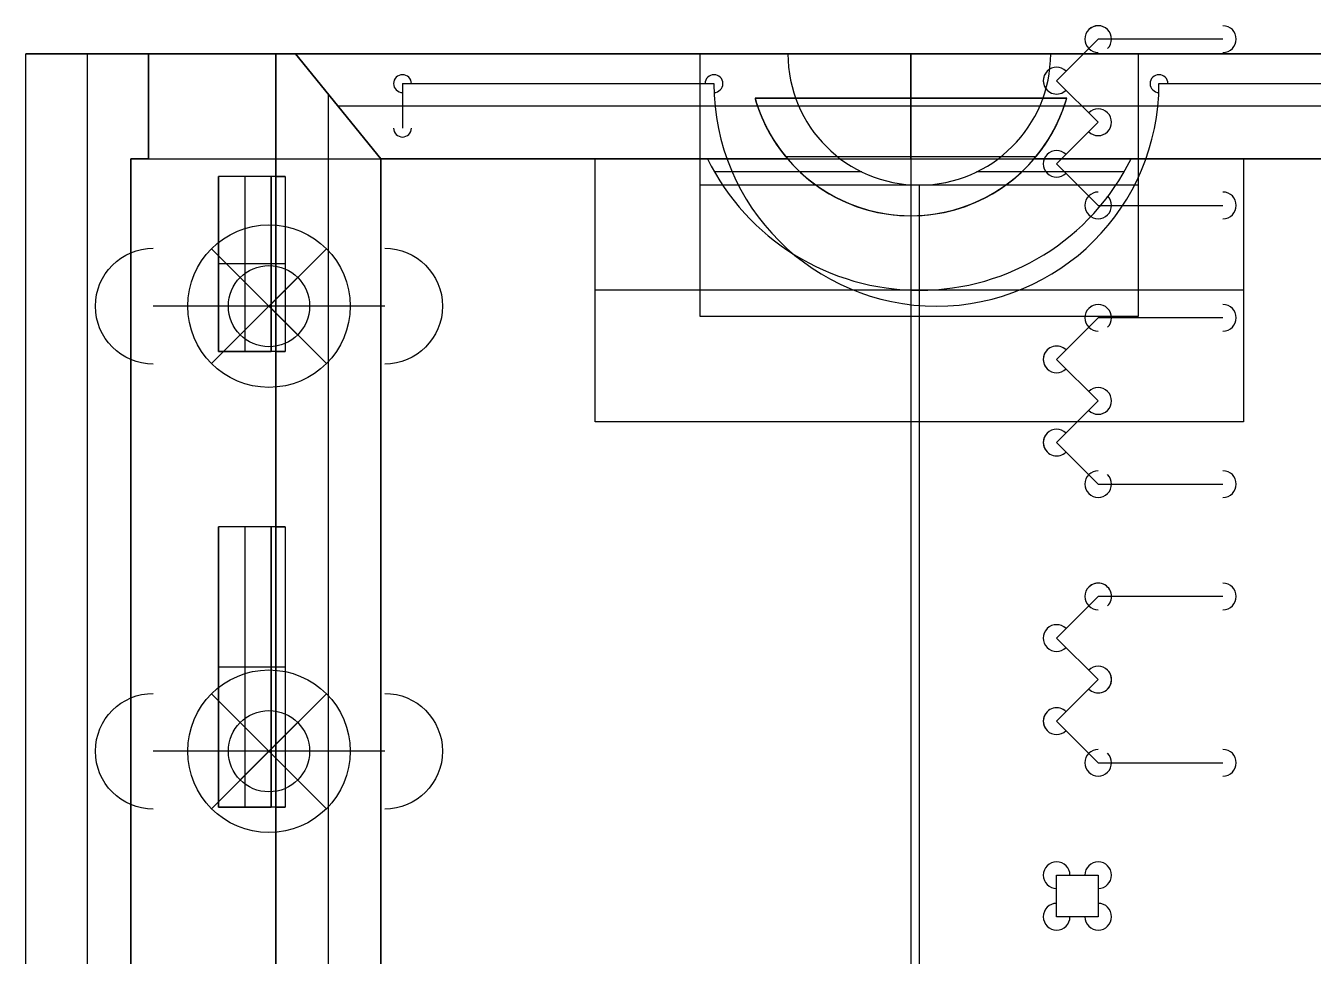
# Model space of a CAD drawing. Header units: inches. Extents: x 0 to 2.1, y -0.07 to 2.7.
# Drawn here: x 0.4353 to 0.7247, y 2.3039 to 2.513 of the extents above; entities that cross this region are included whole.
import ezdxf

# ---------------------------------------------------------------- set-up
doc = ezdxf.new("R2010")
doc.units = ezdxf.units.IN
doc.header["$LTSCALE"] = 0.0393700787401575
doc.header["$MEASUREMENT"] = 0
for name, color, linetype, true_color in [('freetronics11$components', 254, 'Continuous', 0xe6e6e6), ('freetronics11$dxf$0', 18, 'Continuous', 0x000000), ('freetronics11$old_freetronics11$pcb', 96, 'Continuous', 0x007f00), ('freetronics11$pads$bottom', 30, 'Continuous', 0xff7f00), ('freetronics11$screen', 52, 'Continuous', 0xd7d71f)]:
    doc.layers.add(name, color=color, linetype=linetype, true_color=true_color)

# ---------------------------------------------------------------- blocks, each defined once
blk = doc.blocks.new('LONGP100')
at = {"layer": 'freetronics11$dxf$0', "color": 0, "linetype": 'ByBlock', "lineweight": -2}
blk.add_line((-0.5, 0), (0.5, 0), dxfattribs=at)
for centre, start, end in [((-0.5, 0), 90, 270), ((0.5, 0), 270, 90)]:
    blk.add_arc(centre, 0.25, start, end, dxfattribs=at)

msp = doc.modelspace()

# ---------------------------------------------------------------- linework, layer by layer
at = {"layer": 'freetronics11$components'}
for p, q in [((0.4900000000000002, 2.45, 0.0443019945589158), (0.4770897373560756, 2.462910262643925)), ((0.5029102626439248, 2.462910262643925), (0.4770897373560752, 2.437089737356076)), ((0.5029102626439246, 2.437089737356075), (0.4770897373560754, 2.462910262643925)), ((0.4900000000000002, 2.45, 0.0443019945589158), (0.5029102626439252, 2.462910262643925)), ((0.4900000000000002, 2.45, 0.0443019945589158), (0.4770897373560752, 2.437089737356076)), ((0.4900000000000002, 2.45, 0.0443019945589158), (0.5029102626439248, 2.437089737356075)), ((0.4900000000000002, 2.35, 0.0443019945589158), (0.4770897373560756, 2.362910262643925)), ((0.5029102626439248, 2.362910262643924), (0.4770897373560752, 2.337089737356075)), ((0.5029102626439246, 2.337089737356075), (0.4770897373560754, 2.362910262643925)), ((0.4900000000000002, 2.35, 0.0443019945589158), (0.5029102626439252, 2.362910262643924)), ((0.4900000000000002, 2.35, 0.0443019945589158), (0.4770897373560752, 2.337089737356075)), ((0.4900000000000002, 2.35, 0.0443019945589158), (0.5029102626439248, 2.337089737356075))]:
    msp.add_line(p, q, dxfattribs=at)
for centre, radius in [((0.4900000000000002, 2.45), 0.0182578685248371), ((0.4900000000000002, 2.45, 0.0221509972794579), 0.0091289342624184), ((0.4900000000000002, 2.35), 0.0182578685248371), ((0.4900000000000002, 2.35, 0.0221509972794579), 0.0091289342624184)]:
    msp.add_circle(centre, radius, dxfattribs=at)
at = {"layer": 'freetronics11$old_freetronics11$pcb', "color": 18, "true_color": 0x050505}
for p, q in [((0.4629034599379932, 2.506718110236221, -0.2755984251968504), (0.435344404819883, 2.506718110236221, -0.2755984251968504)), ((0.435344404819883, 2.506718110236221, -0.2755984251968504), (0.435344404819883, 2.506718110236221, -0.063)), ((0.435344404819883, 2.506718110236221, -0.063), (0.5869192079694893, 2.506718110236221, -0.063)), ((0.435344404819883, 1.105143307086614, -0.2755984251968504), (0.435344404819883, 2.506718110236221, -0.2755984251968504)), ((0.435344404819883, 1.105143307086614, -0.063), (0.435344404819883, 2.506718110236221, -0.063)), ((0.435344404819883, 2.506718110236221, -0.1692992125984252), (0.6066042473395681, 2.506718110236221, -0.1692992125984252)), ((0.435344404819883, 1.105143307086615, -0.1692992125984252), (0.435344404819883, 2.506718110236221, -0.1692992125984252)), ((0.4491239323789381, 2.506718110236221, -0.2755984251968504), (0.4491239323789381, 1.105143307086614, -0.2755984251968504)), ((0.4629034599379932, 2.506718110236221, -0.2755984251968504), (0.4629034599379932, 2.483096062992127, -0.2755984251968504)), ((0.4629034599379932, 2.506718110236221, -0.2381968503937008), (0.4629034599379932, 2.506718110236221, -0.2755984251968504)), ((0.4629034599379932, 2.483096062992127, -0.2381968503937008), (0.4629034599379932, 2.506718110236221, -0.2381968503937008)), ((0.6066042473395681, 2.506718110236221, -0.2381968503937008), (0.4629034599379932, 2.506718110236221, -0.2381968503937008)), ((0.4629034599379932, 2.506718110236221, -0.2568976377952756), (0.4629034599379932, 2.483096062992127, -0.2568976377952756)), ((0.4915209994809632, 2.479159055118113, -0.3189055118110262), (0.4915209994809632, 2.506718110236223, -0.3189055118110262)), ((0.4915209994809632, 2.506718110236223, -0.3189055118110262), (0.4915209994809632, 2.506718110236223, -0.3248110236220498)), ((0.4915209994809632, 2.506718110236223, -0.3248110236220498), (0.4915209994809632, 2.479159055118113, -0.3248110236220498)), ((0.4915209994809633, 2.479159055118113, -0.321858267716538), (0.4915209994809633, 2.506718110236223, -0.3218582677165381)), ((0.5209743260797255, 2.506718110236221, -0.063), (0.5209743260797255, 2.506718110236221, -0.2381968503937008)), ((0.5869192079694893, 2.506718110236221, -0.063), (0.5869192079694893, 2.506718110236221, -0.1220551181102362)), ((0.5869192079694893, 2.506718110236221, -0.1220551181102362), (0.6066042473395681, 2.506718110236221, -0.1220551181102362)), ((0.5869192079694893, 2.447662992125985, -0.1220551181102362), (0.5869192079694893, 2.506718110236221, -0.1220551181102362)), ((0.5869192079694893, 2.447662992125985, -0.063), (0.5869192079694893, 2.506718110236221, -0.063)), ((0.5869192079694893, 2.447662992125985, -0.0925275590551181), (0.5869192079694893, 2.506718110236221, -0.0925275590551181)), ((0.6066042473395681, 2.506718110236221, -0.1220551181102362), (0.6066042473395681, 2.506718110236221, -0.2381968503937008)), ((0.8093601528513791, 2.506718110236221, -0.2381968503937008), (0.6656593654498042, 2.506718110236221, -0.2381968503937008)), ((0.6656593654498042, 2.506718110236221, -0.2381968503937008), (0.6656593654498042, 2.506718110236221, -0.1220551181102362)), ((0.6656593654498042, 2.506718110236221, -0.1220551181102362), (0.685344404819883, 2.506718110236221, -0.1220551181102362)), ((0.6656593654498042, 2.506718110236221, -0.1692992125984252), (0.8369192079694892, 2.506718110236221, -0.1692992125984252)), ((0.685344404819883, 2.506718110236221, -0.1220551181102362), (0.685344404819883, 2.447662992125985, -0.1220551181102362)), ((0.685344404819883, 2.506718110236221, -0.063), (0.685344404819883, 2.447662992125985, -0.063)), ((0.685344404819883, 2.506718110236221, -0.1220551181102362), (0.685344404819883, 2.506718110236221, -0.063)), ((0.685344404819883, 2.506718110236221, -0.063), (0.8369192079694893, 2.506718110236221, -0.063)), ((0.685344404819883, 2.506718110236221, -0.0925275590551181), (0.685344404819883, 2.447662992125985, -0.0925275590551181)), ((0.4629034599379932, 2.494907086614174, -0.2381968503937007), (0.4629034599379932, 2.494907086614174, -0.2755984251968505)), ((0.4915209994809633, 2.492938582677168, -0.3189055118110262), (0.4915209994809633, 2.492938582677168, -0.3248110236220498)), ((0.4629034599379932, 2.483096062992127, -0.2755984251968504), (0.4589664520639775, 2.483096062992126, -0.2755984251968504)), ((0.4589664520639775, 2.483096062992126, -0.2755984251968504), (0.4589664520639775, 1.128765354330709, -0.2755984251968504)), ((0.4589664520639775, 2.483096062992127, -0.0866220472440945), (0.5632971607253948, 2.483096062992126, -0.0866220472440945)), ((0.4589664520639775, 2.483096062992126, -0.2755984251968504), (0.4589664520639775, 2.483096062992127, -0.0866220472440945)), ((0.4589664520639775, 1.128765354330709, -0.0866220472440945), (0.4589664520639775, 2.483096062992127, -0.0866220472440945)), ((0.4589664520639775, 2.483096062992127, -0.1811102362204724), (0.5885200480385924, 2.483096062992127, -0.1811102362204724)), ((0.4589664520639775, 1.128765354330709, -0.1811102362204724), (0.4589664520639775, 2.483096062992126, -0.1811102362204724)), ((0.4629034599379932, 2.483096062992127, -0.2755984251968504), (0.4629034599379932, 2.483096062992127, -0.2381968503937008)), ((0.4629034599379932, 2.483096062992127, -0.2381968503937008), (0.5885200480385924, 2.483096062992127, -0.2381968503937008)), ((0.523743250051285, 2.483096062992127, -0.0866220472440945), (0.523743250051285, 2.483096062992127, -0.2381968503937008)), ((0.5632971607253948, 2.42404094488189, -0.1456771653543307), (0.5632971607253948, 2.483096062992126, -0.1456771653543307)), ((0.5632971607253948, 2.483096062992126, -0.1456771653543307), (0.5885200480385924, 2.483096062992126, -0.1456771653543307)), ((0.5632971607253948, 2.42404094488189, -0.0866220472440945), (0.5632971607253948, 2.483096062992126, -0.0866220472440945)), ((0.5632971607253948, 2.483096062992126, -0.0866220472440945), (0.5632971607253948, 2.483096062992126, -0.1456771653543307)), ((0.5632971607253948, 2.42404094488189, -0.1161496062992126), (0.5632971607253948, 2.483096062992126, -0.1161496062992126)), ((0.5885200480385924, 2.483096062992126, -0.1456771653543307), (0.5885200480385924, 2.483096062992127, -0.2381968503937008)), ((0.6837435647507799, 2.483096062992126, -0.2381968503937008), (0.8093601528513791, 2.483096062992127, -0.2381968503937008)), ((0.6837435647507799, 2.483096062992126, -0.1456771653543307), (0.7089664520639775, 2.483096062992126, -0.1456771653543307)), ((0.6837435647507799, 2.483096062992126, -0.2381968503937008), (0.6837435647507799, 2.483096062992126, -0.1456771653543307)), ((0.6837435647507798, 2.483096062992126, -0.1811102362204725), (0.8132971607253947, 2.483096062992126, -0.1811102362204725)), ((0.7089664520639775, 2.483096062992126, -0.0866220472440945), (0.8132971607253948, 2.483096062992126, -0.0866220472440945)), ((0.7089664520639775, 2.483096062992126, -0.1456771653543307), (0.7089664520639775, 2.483096062992126, -0.0866220472440945)), ((0.7089664520639775, 2.483096062992126, -0.1456771653543307), (0.7089664520639775, 2.42404094488189, -0.1456771653543307)), ((0.7089664520639775, 2.483096062992126, -0.0866220472440945), (0.7089664520639775, 2.42404094488189, -0.0866220472440945)), ((0.7089664520639775, 2.483096062992126, -0.1161496062992126), (0.7089664520639775, 2.42404094488189, -0.1161496062992126)), ((0.6232610417976173, 2.480143307086615, -0.2381968503937009), (0.5901028971384266, 2.480143307086615, -0.2381968503937009)), ((0.6821607156509457, 2.480143307086615, -0.2381968503937009), (0.6490025709917551, 2.480143307086615, -0.2381968503937009)), ((0.4915209994809632, 2.479159055118113, -0.3248110236220498), (0.4915209994809632, 2.479159055118113, -0.3189055118110262)), ((0.6853444048198829, 2.477190551181103, -0.1220551181102362), (0.5869192079694893, 2.477190551181103, -0.1220551181102362)), ((0.5869192079694893, 2.477190551181103, -0.063), (0.5869192079694893, 2.477190551181103, -0.1220551181102362)), ((0.6361318063946861, 2.477190551181103, -0.2381968503937009), (0.6361318063946861, 2.453568503937008, -0.2381968503937009)), ((0.6361318063946861, 2.477190551181103, -0.1220551181102362), (0.6361318063946861, 2.477190551181103, -0.2381968503937008)), ((0.6361318063946861, 2.477190551181103, -0.1220551181102362), (0.6361318063946861, 2.447662992125985, -0.1220551181102362)), ((0.685344404819883, 2.477190551181103, -0.063), (0.685344404819883, 2.477190551181103, -0.1220551181102362)), ((0.7089664520639773, 2.453568503937008, -0.1456771653543307), (0.5632971607253948, 2.453568503937008, -0.1456771653543307)), ((0.5632971607253948, 2.453568503937008, -0.0866220472440945), (0.5632971607253948, 2.453568503937008, -0.1456771653543307)), ((0.6361318063946861, 2.453568503937008, -0.1456771653543307), (0.6361318063946861, 2.42404094488189, -0.1456771653543307)), ((0.6361318063946861, 2.453568503937009, -0.1456771653543307), (0.6361318063946861, 2.453568503937009, -0.2381968503937008)), ((0.7089664520639775, 2.453568503937008, -0.0866220472440945), (0.7089664520639775, 2.453568503937008, -0.1456771653543307)), ((0.685344404819883, 2.447662992125985, -0.1220551181102362), (0.5869192079694893, 2.447662992125985, -0.1220551181102362)), ((0.685344404819883, 2.447662992125985, -0.063), (0.5869192079694893, 2.447662992125985, -0.063)), ((0.5869192079694893, 2.447662992125985, -0.063), (0.5869192079694893, 2.447662992125985, -0.1220551181102362)), ((0.6853444048198829, 2.447662992125985, -0.0925275590551181), (0.5869192079694893, 2.447662992125985, -0.0925275590551181)), ((0.6361318063946861, 2.447662992125985, -0.063), (0.6361318063946861, 2.447662992125985, -0.1220551181102362)), ((0.6361318063946861, 2.447662992125985, -0.063), (0.6361318063946861, 1.105143307086614, -0.063)), ((0.685344404819883, 2.447662992125985, -0.1220551181102362), (0.685344404819883, 2.447662992125985, -0.063)), ((0.4915209994809632, 2.400418897637798, -0.3189055118110259), (0.4915209994809632, 2.439788976377955, -0.3189055118110261)), ((0.4915209994809632, 2.439788976377955, -0.3189055118110261), (0.4915209994809632, 2.439788976377955, -0.3248110236220497)), ((0.4915209994809632, 2.439788976377955, -0.3248110236220497), (0.4915209994809632, 2.400418897637798, -0.3248110236220496)), ((0.4915209994809633, 2.400418897637798, -0.3218582677165377), (0.4915209994809633, 2.439788976377956, -0.3218582677165379)), ((0.7089664520639775, 2.42404094488189, -0.1456771653543307), (0.5632971607253948, 2.42404094488189, -0.1456771653543307)), ((0.7089664520639775, 2.42404094488189, -0.0866220472440945), (0.5632971607253948, 2.42404094488189, -0.0866220472440945)), ((0.5632971607253948, 2.42404094488189, -0.0866220472440945), (0.5632971607253948, 2.42404094488189, -0.1456771653543307)), ((0.7089664520639773, 2.42404094488189, -0.1161496062992126), (0.5632971607253948, 2.42404094488189, -0.1161496062992126)), ((0.6361318063946861, 2.42404094488189, -0.0866220472440945), (0.6361318063946861, 2.42404094488189, -0.1456771653543307)), ((0.6361318063946861, 2.424040944881891, -0.0866220472440945), (0.6361318063946861, 1.128765354330709, -0.0866220472440945)), ((0.7089664520639775, 2.42404094488189, -0.1456771653543307), (0.7089664520639775, 2.42404094488189, -0.0866220472440945)), ((0.4915209994809633, 2.420103937007877, -0.318905511811026), (0.4915209994809633, 2.420103937007876, -0.3248110236220496)), ((0.4915209994809632, 2.400418897637798, -0.3248110236220496), (0.4915209994809632, 2.400418897637798, -0.3189055118110259)), ((0.4915209994809632, 2.298056692913388, -0.3189055118110257), (0.4915209994809632, 2.337426771653546, -0.3189055118110258)), ((0.4915209994809632, 2.337426771653546, -0.3189055118110258), (0.4915209994809632, 2.337426771653546, -0.3248110236220494)), ((0.4915209994809632, 2.337426771653546, -0.3248110236220494), (0.4915209994809632, 2.298056692913388, -0.3248110236220493)), ((0.4915209994809633, 2.298056692913388, -0.3218582677165375), (0.4915209994809633, 2.337426771653545, -0.3218582677165376)), ((0.4915209994809633, 2.317741732283467, -0.3189055118110258), (0.4915209994809633, 2.317741732283467, -0.3248110236220494))]:
    msp.add_line(p, q, dxfattribs=at)
at = {"layer": 'freetronics11$old_freetronics11$pcb', "color": 251, "true_color": 0x696969}
for p, q in [((0.4959501333392309, 2.506718110236223, -0.3366220472440971), (0.4915209994809632, 2.506718110236223, -0.3248110236220498)), ((0.4915209994809632, 2.506718110236223, -0.3248110236220498), (0.4915209994809632, 2.506718110236223, -0.3189055118110262)), ((0.4915209994809632, 2.506718110236223, -0.3189055118110262), (0.4959501333392309, 2.506718110236223, -0.307094488188979)), ((0.4915209994809633, 2.506718110236223, -0.321858267716538), (0.776954070347105, 2.506718110236223, -0.3218582677165381)), ((0.4915209994809632, 2.479159055118113, -0.3248110236220497), (0.4915209994809632, 2.506718110236223, -0.3248110236220498)), ((0.4915209994809632, 2.506718110236223, -0.3248110236220498), (0.4959501333392309, 2.506718110236223, -0.3366220472440971)), ((0.4959501333392309, 2.506718110236223, -0.307094488188979), (0.4915209994809632, 2.506718110236223, -0.3189055118110262)), ((0.4915209994809632, 2.506718110236223, -0.3189055118110262), (0.4915209994809632, 2.479159055118113, -0.3189055118110262)), ((0.4959501333392309, 2.506718110236223, -0.307094488188979), (0.7725249364888372, 2.506718110236223, -0.3070944881889791)), ((0.7725249364888372, 2.506718110236223, -0.3366220472440972), (0.4959501333392309, 2.506718110236223, -0.3366220472440971)), ((0.7725249364888372, 2.506718110236223, -0.3070944881889791), (0.4959501333392309, 2.506718110236223, -0.307094488188979)), ((0.4959501333392309, 2.506718110236223, -0.307094488188979), (0.5151430467250577, 2.483096062992129, -0.2559133858267742)), ((0.4959501333392309, 2.506718110236223, -0.3366220472440971), (0.5151430467250577, 2.483096062992129, -0.3878031496063018)), ((0.5151430467250577, 2.483096062992129, -0.3878031496063018), (0.4959501333392309, 2.506718110236223, -0.3366220472440971)), ((0.4959501333392309, 2.506718110236223, -0.3366220472440971), (0.7725249364888372, 2.506718110236223, -0.3366220472440972)), ((0.5151430467250577, 2.483096062992129, -0.2559133858267742), (0.4959501333392309, 2.506718110236223, -0.307094488188979)), ((0.6342375349140341, 2.506718110236223, -0.307094488188979), (0.6342375349140341, 2.506718110236223, -0.3366220472440971)), ((0.6342375349140341, 2.483096062992129, -0.2559133858267743), (0.6342375349140341, 2.506718110236223, -0.307094488188979)), ((0.6342375349140341, 2.506718110236223, -0.3366220472440971), (0.6342375349140341, 2.496724167171414, -0.3582755905511837)), ((0.50333202310301, 2.497632707450033, -0.3563070866141744), (0.503332023103011, 1.114228709872807, -0.3563070866141739)), ((0.5033320231030111, 2.497632707450033, -0.2874094488188988), (0.5033320231030101, 1.114228709872807, -0.2874094488188983)), ((0.7629284797959239, 2.494907086614176, -0.2815039370078767), (0.5055465900321443, 2.494907086614176, -0.2815039370078766)), ((0.5997887160163963, 2.494907086614176, -0.3622125984251995), (0.5055465900321443, 2.494907086614176, -0.3622125984251994)), ((0.6692567082974844, 2.496724167171414, -0.3582755905511838), (0.5992183615305837, 2.496724167171414, -0.3582755905511837)), ((0.5992183615305837, 2.496724167171414, -0.3582755905511837), (0.6692567082974844, 2.496724167171414, -0.3582755905511837)), ((0.6342375349140341, 2.496724167171414, -0.3582755905511837), (0.6342375349140341, 2.470300787401578, -0.3582755905511836)), ((0.7629284797959238, 2.494907086614176, -0.3622125984251995), (0.6686863537892878, 2.494907086614176, -0.3622125984251995)), ((0.5151430467250577, 1.128765354330711, -0.3878031496062985), (0.5151430467250577, 2.483096062992129, -0.3878031496063018)), ((0.5151430467250577, 2.483096062992129, -0.3878031496063018), (0.6065207478267728, 2.483096062992129, -0.3878031496063018)), ((0.5151430467250577, 2.483096062992129, -0.2559133858267742), (0.7533320231030105, 2.483096062992129, -0.2559133858267743)), ((0.5151430467250577, 2.483096062992129, -0.3878031496063018), (0.5151430467250577, 1.128765354330711, -0.3878031496062985)), ((0.5151430467250577, 2.483096062992129, -0.2559133858267742), (0.7533320231030105, 2.483096062992129, -0.2559133858267743)), ((0.5151430467250577, 1.128765354330711, -0.2559133858267709), (0.5151430467250577, 2.483096062992129, -0.2559133858267742)), ((0.6065207478267728, 2.483096062992129, -0.3878031496063018), (0.5151430467250577, 2.483096062992129, -0.3878031496063018)), ((0.5151430467250577, 1.128765354330711, -0.2559133858267709), (0.5151430467250577, 2.483096062992129, -0.2559133858267742)), ((0.6623038849055334, 2.483512477286496, -0.3582755905511837), (0.6061711849225349, 2.483512477286496, -0.3582755905511837)), ((0.6342375349140341, 2.483096062992129, -0.2559133858267743), (0.6342375349140341, 1.128765354330711, -0.2559133858267709)), ((0.6619543220012953, 2.483096062992129, -0.3878031496063018), (0.7533320231030105, 2.483096062992129, -0.3878031496063018)), ((0.7533320231030105, 2.483096062992129, -0.3878031496063018), (0.6619543220012953, 2.483096062992129, -0.3878031496063019)), ((0.4915209994809632, 2.439788976377955, -0.3248110236220497), (0.4915209994809632, 2.479159055118113, -0.3248110236220497)), ((0.4915209994809632, 2.479159055118113, -0.3189055118110262), (0.4936659469767741, 2.479159055118113, -0.313185651822197)), ((0.4936659469767741, 2.479159055118113, -0.313185651822197), (0.4936659469767741, 2.439788976377955, -0.3131856518221969)), ((0.6342375349140341, 2.470300787401577, -0.3878031496063018), (0.6342375349140341, 1.128765354330711, -0.3878031496062985)), ((0.6342375349140341, 2.470300787401577, -0.3878031496063019), (0.6342375349140341, 2.470300787401577, -0.3582755905511839)), ((0.4915209994809632, 2.400418897637798, -0.3248110236220496), (0.4915209994809632, 2.439788976377955, -0.3248110236220497)), ((0.4936659469767741, 2.439788976377955, -0.3131856518221969), (0.4915209994809632, 2.439788976377955, -0.3189055118110261)), ((0.4915209994809632, 2.439788976377955, -0.3189055118110261), (0.4915209994809632, 2.400418897637798, -0.318905511811026)), ((0.4915209994809632, 2.337426771653546, -0.3248110236220494), (0.4915209994809632, 2.400418897637798, -0.3248110236220496)), ((0.4915209994809632, 2.400418897637798, -0.318905511811026), (0.4936659469767741, 2.400418897637798, -0.3131856518221968)), ((0.4936659469767741, 2.400418897637798, -0.3131856518221968), (0.4936659469767741, 2.337426771653546, -0.3131856518221967)), ((0.4915209994809632, 2.298056692913388, -0.3248110236220493), (0.4915209994809632, 2.337426771653546, -0.3248110236220494)), ((0.4936659469767741, 2.337426771653546, -0.3131856518221967), (0.4915209994809632, 2.337426771653546, -0.3189055118110258)), ((0.4915209994809632, 2.337426771653546, -0.3189055118110258), (0.4915209994809632, 2.298056692913388, -0.3189055118110257))]:
    msp.add_line(p, q, dxfattribs=at)
at = {"layer": 'freetronics11$old_freetronics11$pcb', "color": 254, "true_color": 0xe6e6e6}
for p, q in [((0.4786514914340564, 2.479159055118113, -0.2311719129927791), (0.4786514914340564, 2.479159055118113, -0.3099120704730941)), ((0.4904625150561037, 2.479159055118113, -0.2311719129927791), (0.4786514914340564, 2.479159055118113, -0.2311719129927791)), ((0.4904625150561037, 2.479159055118113, -0.2779914683074144), (0.4786514914340564, 2.479159055118113, -0.2779914683074144)), ((0.4904625150561037, 2.479159055118113, -0.2311719129927791), (0.4786514914340564, 2.479159055118113, -0.2311719129927791)), ((0.4786514914340564, 2.479159055118113, -0.2311719129927791), (0.4786514914340564, 2.439788976377955, -0.2311719129927791)), ((0.4786514914340564, 2.479159055118113, -0.2311719129927791), (0.4786514914340564, 2.479159055118113, -0.3099120704730941)), ((0.4786514914340564, 2.479159055118113, -0.3099120704730941), (0.4786514914340564, 2.439788976377955, -0.309912070473094)), ((0.4786514914340564, 2.439788976377955, -0.2311719129927791), (0.4786514914340564, 2.479159055118113, -0.2311719129927791)), ((0.4786514914340564, 2.479159055118113, -0.2705419917329366), (0.4786514914340564, 2.439788976377955, -0.2705419917329366)), ((0.4786514914340565, 2.439788976377955, -0.309912070473094), (0.4786514914340565, 2.479159055118113, -0.3099120704730941)), ((0.4845570032450801, 2.479159055118113, -0.2311719129927791), (0.4845570032450801, 2.439788976377955, -0.231171912992779)), ((0.4861587192054153, 2.479159055118113, -0.3228447876554034), (0.4861587192054153, 2.479159055118113, -0.2311719129927792)), ((0.4904625150561037, 2.479159055118113, -0.3096187200477427), (0.4904625150561037, 2.479159055118113, -0.2311719129927791)), ((0.4904625150561037, 2.439788976377955, -0.3096187200477426), (0.4904625150561037, 2.479159055118113, -0.3096187200477427)), ((0.4904625150561037, 2.479159055118113, -0.3096187200477427), (0.4904625150561037, 2.479159055118113, -0.2311719129927791)), ((0.4904625150561037, 2.479159055118113, -0.2311719129927791), (0.4904625150561037, 2.439788976377955, -0.2311719129927791)), ((0.4904625150561037, 2.439788976377955, -0.3096187200477426), (0.4904625150561037, 2.479159055118113, -0.3096187200477427)), ((0.4904625150561037, 2.479159055118113, -0.2703953165202609), (0.4904625150561037, 2.439788976377955, -0.2703953165202609)), ((0.4904625150561037, 2.439788976377955, -0.2311719129927791), (0.4904625150561037, 2.479159055118113, -0.2311719129927791)), ((0.4915209994809632, 2.479159055118113, -0.3248110236220498), (0.4915209994809632, 2.479159055118113, -0.3189055118110262)), ((0.4915209994809632, 2.479159055118113, -0.3189055118110262), (0.4936659469767741, 2.479159055118113, -0.313185651822197)), ((0.4915209994809632, 2.479159055118113, -0.3248110236220497), (0.4915209994809632, 2.439788976377955, -0.3248110236220497)), ((0.4936659469767741, 2.479159055118113, -0.313185651822197), (0.4936659469767741, 2.439788976377955, -0.3131856518221969)), ((0.4904625150561038, 2.459474015748034, -0.2311719129927791), (0.4786514914340564, 2.459474015748034, -0.2311719129927791)), ((0.4786514914340564, 2.459474015748034, -0.2311719129927791), (0.4786514914340564, 2.459474015748034, -0.309912070473094)), ((0.4904625150561037, 2.459474015748034, -0.3096187200477427), (0.4904625150561037, 2.459474015748034, -0.231171912992779)), ((0.4904625150561037, 2.439788976377955, -0.2311719129927791), (0.4786514914340564, 2.439788976377955, -0.2311719129927791)), ((0.4786514914340564, 2.439788976377955, -0.2311719129927791), (0.4786514914340564, 2.439788976377955, -0.309912070473094)), ((0.4904625150561037, 2.439788976377955, -0.2779914683074143), (0.4786514914340564, 2.439788976377955, -0.2779914683074143)), ((0.4786514914340564, 2.439788976377955, -0.2311719129927791), (0.4904625150561037, 2.439788976377955, -0.2311719129927791)), ((0.4786514914340564, 2.439788976377955, -0.309912070473094), (0.4786514914340564, 2.439788976377955, -0.2311719129927791)), ((0.4861587192054153, 2.439788976377955, -0.3228447876554032), (0.4861587192054153, 2.439788976377955, -0.231171912992779)), ((0.4904625150561037, 2.439788976377955, -0.3096187200477426), (0.4904625150561037, 2.439788976377955, -0.2311719129927791)), ((0.4904625150561037, 2.439788976377955, -0.2311719129927791), (0.4904625150561037, 2.439788976377955, -0.3096187200477426)), ((0.4915209994809632, 2.439788976377955, -0.3248110236220497), (0.4915209994809632, 2.439788976377955, -0.3189055118110261)), ((0.4915209994809632, 2.439788976377955, -0.3189055118110261), (0.4936659469767741, 2.439788976377955, -0.3131856518221969)), ((0.4786514914340564, 2.400418897637798, -0.2311719129927789), (0.4786514914340564, 2.400418897637798, -0.3099120704730939)), ((0.4904625150561037, 2.400418897637798, -0.2311719129927789), (0.4786514914340564, 2.400418897637798, -0.2311719129927789)), ((0.4904625150561037, 2.400418897637798, -0.2779914683074143), (0.4786514914340564, 2.400418897637798, -0.2779914683074143)), ((0.4904625150561037, 2.400418897637798, -0.2311719129927789), (0.4786514914340564, 2.400418897637798, -0.2311719129927789)), ((0.4786514914340564, 2.400418897637798, -0.2311719129927789), (0.4786514914340564, 2.337426771653546, -0.2311719129927788)), ((0.4786514914340564, 2.400418897637798, -0.2311719129927789), (0.4786514914340564, 2.400418897637798, -0.3099120704730939)), ((0.4786514914340564, 2.400418897637798, -0.3099120704730939), (0.4786514914340564, 2.337426771653546, -0.3099120704730938)), ((0.4786514914340564, 2.337426771653546, -0.2311719129927788), (0.4786514914340564, 2.400418897637798, -0.2311719129927789)), ((0.4786514914340564, 2.400418897637798, -0.2705419917329364), (0.4786514914340564, 2.337426771653546, -0.2705419917329364)), ((0.4786514914340565, 2.337426771653546, -0.3099120704730938), (0.4786514914340565, 2.400418897637798, -0.3099120704730939)), ((0.4845570032450801, 2.400418897637798, -0.2311719129927789), (0.4845570032450801, 2.337426771653546, -0.2311719129927788)), ((0.4861587192054153, 2.400418897637798, -0.3228447876554031), (0.4861587192054153, 2.400418897637798, -0.2311719129927789)), ((0.4904625150561037, 2.400418897637798, -0.3096187200477425), (0.4904625150561037, 2.400418897637798, -0.2311719129927789)), ((0.4904625150561037, 2.337426771653546, -0.3096187200477424), (0.4904625150561037, 2.400418897637798, -0.3096187200477425)), ((0.4904625150561037, 2.400418897637798, -0.3096187200477425), (0.4904625150561037, 2.400418897637798, -0.2311719129927789)), ((0.4904625150561037, 2.400418897637798, -0.2311719129927789), (0.4904625150561037, 2.337426771653546, -0.2311719129927788)), ((0.4904625150561037, 2.337426771653546, -0.3096187200477424), (0.4904625150561037, 2.400418897637798, -0.3096187200477425)), ((0.4904625150561037, 2.400418897637798, -0.2703953165202607), (0.4904625150561037, 2.337426771653546, -0.2703953165202607)), ((0.4904625150561037, 2.337426771653546, -0.2311719129927788), (0.4904625150561037, 2.400418897637798, -0.2311719129927789)), ((0.4915209994809632, 2.400418897637798, -0.3248110236220496), (0.4915209994809632, 2.400418897637798, -0.3189055118110259)), ((0.4915209994809632, 2.400418897637798, -0.3189055118110259), (0.4936659469767741, 2.400418897637798, -0.3131856518221968)), ((0.4915209994809632, 2.400418897637798, -0.3248110236220496), (0.4915209994809632, 2.337426771653546, -0.3248110236220494)), ((0.4936659469767741, 2.400418897637798, -0.3131856518221968), (0.4936659469767741, 2.337426771653546, -0.3131856518221967)), ((0.4904625150561038, 2.368922834645672, -0.2311719129927789), (0.4786514914340564, 2.368922834645672, -0.2311719129927789)), ((0.4786514914340564, 2.368922834645672, -0.2311719129927789), (0.4786514914340564, 2.368922834645672, -0.3099120704730938)), ((0.4904625150561037, 2.368922834645672, -0.3096187200477425), (0.4904625150561037, 2.368922834645672, -0.2311719129927788)), ((0.4904625150561037, 2.337426771653546, -0.2311719129927788), (0.4786514914340564, 2.337426771653546, -0.2311719129927788)), ((0.4786514914340564, 2.337426771653546, -0.2311719129927788), (0.4786514914340564, 2.337426771653546, -0.3099120704730938)), ((0.4904625150561037, 2.337426771653546, -0.2779914683074141), (0.4786514914340564, 2.337426771653546, -0.2779914683074141)), ((0.4786514914340564, 2.337426771653546, -0.2311719129927788), (0.4904625150561037, 2.337426771653546, -0.2311719129927788)), ((0.4786514914340564, 2.337426771653546, -0.3099120704730938), (0.4786514914340564, 2.337426771653546, -0.2311719129927788)), ((0.4861587192054153, 2.337426771653546, -0.322844787655403), (0.4861587192054153, 2.337426771653546, -0.2311719129927788)), ((0.4904625150561037, 2.337426771653546, -0.3096187200477424), (0.4904625150561037, 2.337426771653546, -0.2311719129927788)), ((0.4904625150561037, 2.337426771653546, -0.2311719129927788), (0.4904625150561037, 2.337426771653546, -0.3096187200477424)), ((0.4915209994809632, 2.337426771653546, -0.3248110236220494), (0.4915209994809632, 2.337426771653546, -0.3189055118110258)), ((0.4915209994809632, 2.337426771653546, -0.3189055118110258), (0.4936659469767741, 2.337426771653546, -0.3131856518221967))]:
    msp.add_line(p, q, dxfattribs=at)
at = {"layer": 'freetronics11$old_freetronics11$pcb', "color": 18, "true_color": 0x050505}
for centre, radius, start, end in [((0.6361318063946861, 2.506718110236221, -0.2381968503937008), 0.0295275590551181, 180, 0), ((0.6361318063946861, 2.506718110236221, -0.1220551181102362), 0.0295275590551181, 180, 0), ((0.6361318063946861, 2.506718110236221, -0.1801259842519685), 0.0295275590551181, 180, 0), ((0.6361318063946861, 2.506718110236221, -0.2381968503937008), 0.0531496062992127, 206.3877999612429, 333.6122000387566), ((0.6361318063946861, 2.506718110236221, -0.1456771653543307), 0.0531496062992127, 206.3877999612429, 333.612200038757), ((0.6361318063946861, 2.506718110236221, -0.1919370078740158), 0.0531496062992125, 206.387799961243, 333.612200038757)]:
    msp.add_arc(centre, radius, start, end, dxfattribs=at)
at = {"layer": 'freetronics11$old_freetronics11$pcb', "color": 251, "true_color": 0x696969}
for centre, radius, start, end in [((0.6342375349140341, 2.506718110236223, -0.3582755905511837), 0.0364173228346457, 195.9279459579563, 344.0720540420437), ((0.6342375349140343, 2.506718110236224, -0.3582755905511837), 0.0364173228346456, 195.9279459579571, 344.0720540420422), ((0.6342375349140341, 2.506718110236223, -0.3730393700787429), 0.0364173228346458, 207.4607902064719, 332.539209904386), ((0.6342375349140342, 2.506718110236224, -0.3878031496063018), 0.0364173228346466, 220.4397930915589, 319.5602069084404), ((0.6342375349140341, 2.506718110236223, -0.3878031496063019), 0.0364173228346457, 220.4397930915581, 319.5602069084425)]:
    msp.add_arc(centre, radius, start, end, dxfattribs=at)
at = {"layer": 'freetronics11$old_freetronics11$pcb', "color": 254, "true_color": 0xe6e6e6, "extrusion": (9.449573700442934e-14, 1, 8.162410040615054e-14)}
msp.add_arc((-0.4940500703595533, -0.3096187200479449, 2.479159055118133), 0.015401372906466, 279.451387968326, 358.9086195212988, dxfattribs=at)
at = {"layer": 'freetronics11$old_freetronics11$pcb', "color": 254, "true_color": 0xe6e6e6, "extrusion": (-3.813341289886727e-32, 1, -6.938894000000007e-17)}
for centre in [(-0.4940500703597874, -0.3096187200477425, 2.479159055118113), (-0.4940500703597874, -0.3096187200477424, 2.439788976377955), (-0.4940500703597874, -0.3096187200477424, 2.400418897637798), (-0.4940500703597874, -0.3096187200477422, 2.337426771653546)]:
    msp.add_arc(centre, 0.0154013729064658, 279.4513879683257, 358.9086195212993, dxfattribs=at)
at = {"layer": 'freetronics11$old_freetronics11$pcb', "color": 254, "true_color": 0xe6e6e6, "extrusion": (0, 1, 0)}
for centre, radius, start, end in [((-0.4940500703597874, -0.3096187200477428, 2.479159055118113), 0.0035875553036836, 276.1465028974315, 1.7731e-12), ((-0.4940500703597875, -0.3096187200477425, 2.439788976377955), 0.0154013729064659, 279.4513879683258, 358.9086195212989), ((-0.4940500703597875, -0.3096187200477426, 2.439788976377955), 0.0035875553036838, 276.1465028974331, 0), ((-0.4940500703597875, -0.3096187200477425, 2.400418897637798), 0.015401372906466, 279.451387968326, 358.9086195212993), ((-0.4940500703597875, -0.3096187200477424, 2.400418897637798), 0.0035875553036838, 276.146502897433, 359.9999999999982), ((-0.4940500703597874, -0.3096187200477425, 2.337426771653546), 0.0154013729064658, 279.4513879683257, 358.9086195212997), ((-0.4940500703597875, -0.3096187200477423, 2.337426771653546), 0.0035875553036838, 276.146502897433, 359.9999999999982)]:
    msp.add_arc(centre, radius, start, end, dxfattribs=at)
at = {"layer": 'freetronics11$old_freetronics11$pcb', "color": 254, "true_color": 0xe6e6e6, "extrusion": (-3.816782066599523e-32, 1, -6.938894000000007e-17)}
for centre in [(-0.4940500703597874, -0.3096187200477425, 2.479159055118113), (-0.4940500703597874, -0.3096187200477424, 2.439788976377955), (-0.4940500703597874, -0.3096187200477424, 2.400418897637798), (-0.4940500703597874, -0.3096187200477422, 2.337426771653546)]:
    msp.add_arc(centre, 0.0035875553036837, 276.1465028974314, 0, dxfattribs=at)
at = {"layer": 'freetronics11$old_freetronics11$pcb', "color": 254, "true_color": 0xe6e6e6, "extrusion": (0, 1, -1.409983241273951e-15)}
for radius, start, end in [(0.0154013729064658, 279.4513879683259, 358.9086195212996), (0.0035875553036837, 276.1465028974305, 359.9999999999991)]:
    msp.add_arc((-0.4940500703597874, -0.3096187200477393, 2.459474015748035), radius, start, end, dxfattribs=at)
at = {"layer": 'freetronics11$old_freetronics11$pcb', "color": 254, "true_color": 0xe6e6e6, "extrusion": (0, 1, -2.819966482547903e-15)}
for radius, start, end in [(0.0154013729064658, 279.4513879683255, 358.9086195212992), (0.0035875553036837, 276.1465028974323, 8.866e-13)]:
    msp.add_arc((-0.4940500703597874, -0.3096187200477358, 2.368922834645673), radius, start, end, dxfattribs=at)
at = {"layer": 'freetronics11$old_freetronics11$pcb', "color": 251, "true_color": 0x696969, "extrusion": (7.086990404168285e-14, -0.9079593845004431, 0.4190581774617653)}
msp.add_rational_spline([(0.5992183615305838, 2.496724167171414, -0.3582755905511837), (0.6013893412402617, 2.489116968053694, -0.3747578553062437), (0.6065207478267729, 2.483096062992129, -0.3878031496063017)], [0.9109382515145608, 0.8623654065877504, 0.8549065632705314], degree=2, dxfattribs=at)
at = {"layer": 'freetronics11$old_freetronics11$pcb', "color": 251, "true_color": 0x696969, "extrusion": (3.959557854195097e-14, -0.9079593845004461, 0.4190581774617584)}
msp.add_open_spline([(0.5992183615305837, 2.496724167171414, -0.3582755905511837), (0.6005452307795418, 2.492074764629784, -0.3683492960580495), (0.6027789484348179, 2.487486480808094, -0.3782905776717094), (0.6065207478267728, 2.483096062992129, -0.3878031496063018)], degree=3, dxfattribs=at)
at = {"layer": 'freetronics11$old_freetronics11$pcb', "color": 251, "true_color": 0x696969, "extrusion": (2.712305652584231e-14, 0.9079593845004426, -0.4190581774617665)}
msp.add_rational_spline([(0.6619543220012954, 2.483096062992129, -0.3878031496063019), (0.6670857291345623, 2.489116969969548, -0.3747578511552262), (0.6692567082974844, 2.496724167171414, -0.3582755905511838)], [0.8549065668271872, 0.862365418168419, 0.9109382515145609], degree=2, dxfattribs=at)
at = {"layer": 'freetronics11$old_freetronics11$pcb', "color": 251, "true_color": 0x696969, "extrusion": (3.959557854194782e-14, 0.9079593845004464, -0.4190581774617586)}
msp.add_open_spline([(0.6619543220012953, 2.483096062992129, -0.3878031496063018), (0.6656961213932503, 2.487486480808094, -0.3782905776717094), (0.6679298390485263, 2.492074764629784, -0.3683492960580495), (0.6692567082974844, 2.496724167171414, -0.3582755905511837)], degree=3, dxfattribs=at)
at = {"layer": 'freetronics11$screen'}
for p, q in [((0.6763410000000003, 2.51), (0.6670000000000003, 2.500659)), ((0.7043650000000001, 2.51), (0.6763410000000003, 2.51)), ((0.52, 2.5, -0.0642037024644965), (0.52, 2.49, -0.0642037024644965)), ((0.52, 2.5, -0.0642037024644965), (0.5899999999999999, 2.5, -0.0642037024644965)), ((0.6670000000000003, 2.500659), (0.6763410000000003, 2.491317)), ((0.69, 2.5, -0.0642037024644965), (0.7599999999999998, 2.5, -0.0642037024644965)), ((0.6763410000000003, 2.491317), (0.6670000000000003, 2.481976)), ((0.6670000000000003, 2.481976), (0.6763410000000003, 2.472634999999999)), ((0.6763410000000003, 2.472634999999999), (0.7043650000000001, 2.472634999999999)), ((0.6763410000000003, 2.447387), (0.6670000000000003, 2.438045)), ((0.7043650000000001, 2.447387), (0.6763410000000003, 2.447387)), ((0.6670000000000003, 2.438045), (0.6763410000000003, 2.428704)), ((0.6763410000000003, 2.428704), (0.6670000000000003, 2.419363)), ((0.6670000000000003, 2.419363), (0.6763410000000003, 2.410021)), ((0.6763410000000003, 2.410021), (0.7043650000000001, 2.410021)), ((0.6763410000000003, 2.384772999999999), (0.6670000000000003, 2.375432)), ((0.7043650000000001, 2.384772999999999), (0.6763410000000003, 2.384772999999999)), ((0.6670000000000003, 2.375432), (0.6763410000000003, 2.366091)), ((0.6763410000000003, 2.366091), (0.6670000000000003, 2.356749)), ((0.6670000000000003, 2.356749), (0.6763410000000003, 2.347408)), ((0.6763410000000003, 2.347408), (0.7043650000000001, 2.347408)), ((0.6670000000000003, 2.322159999999999), (0.6763410000000003, 2.322159999999999)), ((0.6670000000000003, 2.312817999999999), (0.6670000000000003, 2.322159999999999)), ((0.6763410000000003, 2.322159999999999), (0.6763410000000003, 2.312817999999999)), ((0.6763410000000003, 2.312817999999999), (0.6670000000000003, 2.312817999999999))]:
    msp.add_line(p, q, dxfattribs=at)
for centre, radius, start, end in [((0.6763410000000003, 2.51), 0.0030000000000001, 90, 270), ((0.6763415000000004, 2.51), 0.0029999005400178, 315.0067525962603, 135.0067525962603), ((0.7043650000000001, 2.51), 0.0030000000000001, 270, 90), ((0.6670000000000003, 2.500658499999999), 0.002999900540018, 45.00675259626179, 225.0067525962618), ((0.6670000000000003, 2.500658499999999), 0.002999900540018, 134.9932474037382, 314.9932474037382), ((0.52, 2.5, -0.0642037024644965), 0.002, 0, 180), ((0.52, 2.5, -0.0642037024644965), 0.0019999999999998, 90, 270), ((0.5899999999999999, 2.5, -0.0642037024644965), 0.002, 0, 180), ((0.5899999999999999, 2.5, -0.0642037024644965), 0.0019999999999998, 270, 90), ((0.6399999999999997, 2.5, -0.0642037024644965), 0.05, 180, 0), ((0.69, 2.5, -0.0642037024644965), 0.002, 0, 180), ((0.69, 2.5, -0.0642037024644965), 0.0019999999999998, 90, 270), ((0.6763415000000004, 2.491317499999999), 0.0030002540725746, 314.9999999999955, 134.9999999999955), ((0.6763415000000004, 2.491317499999999), 0.0030002540725746, 225.0000000000045, 45.0000000000045), ((0.52, 2.49, -0.0642037024644965), 0.002, 180, 0), ((0.6670000000000003, 2.481976), 0.0029995469657934, 44.999999999997, 224.999999999997), ((0.6670000000000003, 2.481976), 0.0029995469657934, 135.000000000003, 315.000000000003), ((0.6763410000000003, 2.472634999999999), 0.0029999999999999, 90, 270), ((0.6763415000000004, 2.472634999999999), 0.002999900540018, 224.9932474037457, 44.99324740374571), ((0.7043650000000001, 2.472634999999999), 0.0029999999999999, 270, 90), ((0.6763410000000003, 2.447386999999999), 0.0029999999999999, 90, 270), ((0.6763415000000004, 2.447386499999999), 0.0030002540725746, 314.9999999999955, 134.9999999999955), ((0.7043650000000001, 2.447386999999999), 0.0029999999999999, 270, 90), ((0.6670000000000003, 2.438045499999999), 0.0029999005400179, 45.00675259625579, 225.0067525962558), ((0.6670000000000003, 2.438045499999999), 0.0029999005400179, 134.9932474037442, 314.9932474037442), ((0.6763415000000004, 2.428704), 0.0029999005400178, 315.0067525962603, 135.0067525962603), ((0.6763415000000004, 2.428704), 0.0029999005400178, 224.9932474037397, 44.99324740373972), ((0.6670000000000003, 2.419362499999999), 0.002999900540018, 45.00675259626179, 225.0067525962618), ((0.6670000000000003, 2.419362499999999), 0.002999900540018, 134.9932474037382, 314.9932474037382), ((0.6763410000000003, 2.410021), 0.0029999999999999, 90, 270), ((0.7043650000000001, 2.410021), 0.0029999999999999, 270, 90), ((0.6763415000000004, 2.410021499999999), 0.0030002540725746, 225.0000000000045, 45.0000000000045), ((0.6763410000000003, 2.384772999999999), 0.0029999999999999, 90, 270), ((0.6763415000000004, 2.384772999999999), 0.002999900540018, 315.0067525962543, 135.0067525962543), ((0.7043650000000001, 2.384772999999999), 0.0029999999999999, 270, 90), ((0.6670000000000003, 2.375431999999999), 0.0029995469657934, 44.999999999997, 224.999999999997), ((0.6670000000000003, 2.375431999999999), 0.0029995469657934, 135.000000000003, 315.000000000003), ((0.6763415000000004, 2.366090499999999), 0.0030002540725744, 315.0000000000015, 135.0000000000015), ((0.6763415000000004, 2.366090499999999), 0.0030002540725744, 224.9999999999985, 44.99999999999851), ((0.6670000000000003, 2.356749499999999), 0.0029999005400179, 45.00675259625579, 225.0067525962558), ((0.6670000000000003, 2.356749499999999), 0.0029999005400179, 134.9932474037442, 314.9932474037442), ((0.6763410000000003, 2.347408), 0.0030000000000001, 90, 270), ((0.6763415000000004, 2.347408), 0.002999900540018, 224.9932474037457, 44.99324740374571), ((0.7043650000000001, 2.347408), 0.0030000000000001, 270, 90), ((0.6670000000000003, 2.322159999999999), 0.0030000000000001, 90, 270), ((0.6670000000000003, 2.322159999999999), 0.003, 0, 180), ((0.6763410000000003, 2.322159999999999), 0.003, 0, 180), ((0.6763410000000003, 2.322159999999999), 0.0030000000000001, 270, 90), ((0.6670000000000003, 2.312817999999999), 0.0029999999999999, 90, 270), ((0.6763410000000003, 2.312817999999999), 0.0029999999999999, 270, 90), ((0.6670000000000003, 2.312817999999999), 0.003, 180, 0), ((0.6763410000000003, 2.312817999999999), 0.003, 180, 0)]:
    msp.add_arc(centre, radius, start, end, dxfattribs=at)

# ---------------------------------------------------------------- block references
at = {"layer": 'freetronics11$pads$bottom', "extrusion": (0, 0, -1), "xscale": 0.052, "yscale": 0.052, "rotation": 360}
for p in [(-0.4900000000000002, 2.45), (-0.4900000000000002, 2.45), (-0.4900000000000002, 2.350000000000001), (-0.4900000000000002, 2.350000000000001)]:
    msp.add_blockref('LONGP100', p, dxfattribs=at)

doc.saveas('drawing.dxf')
